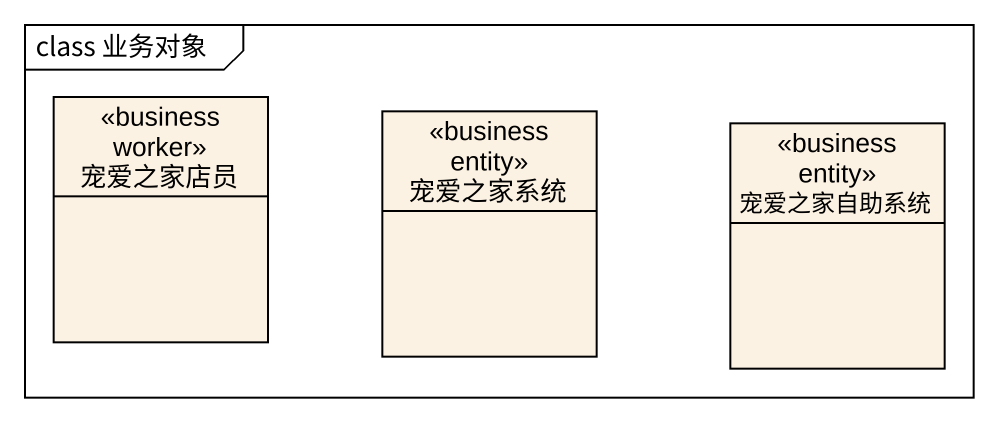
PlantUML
@startuml
mainframe class 业务对象
hide circle
hide empty members
class 宠爱之家店员 <<business worker>>
class 宠爱之家系统 <<business entity>>
class 宠爱之家自助系统 <<business entity>>
@enduml
